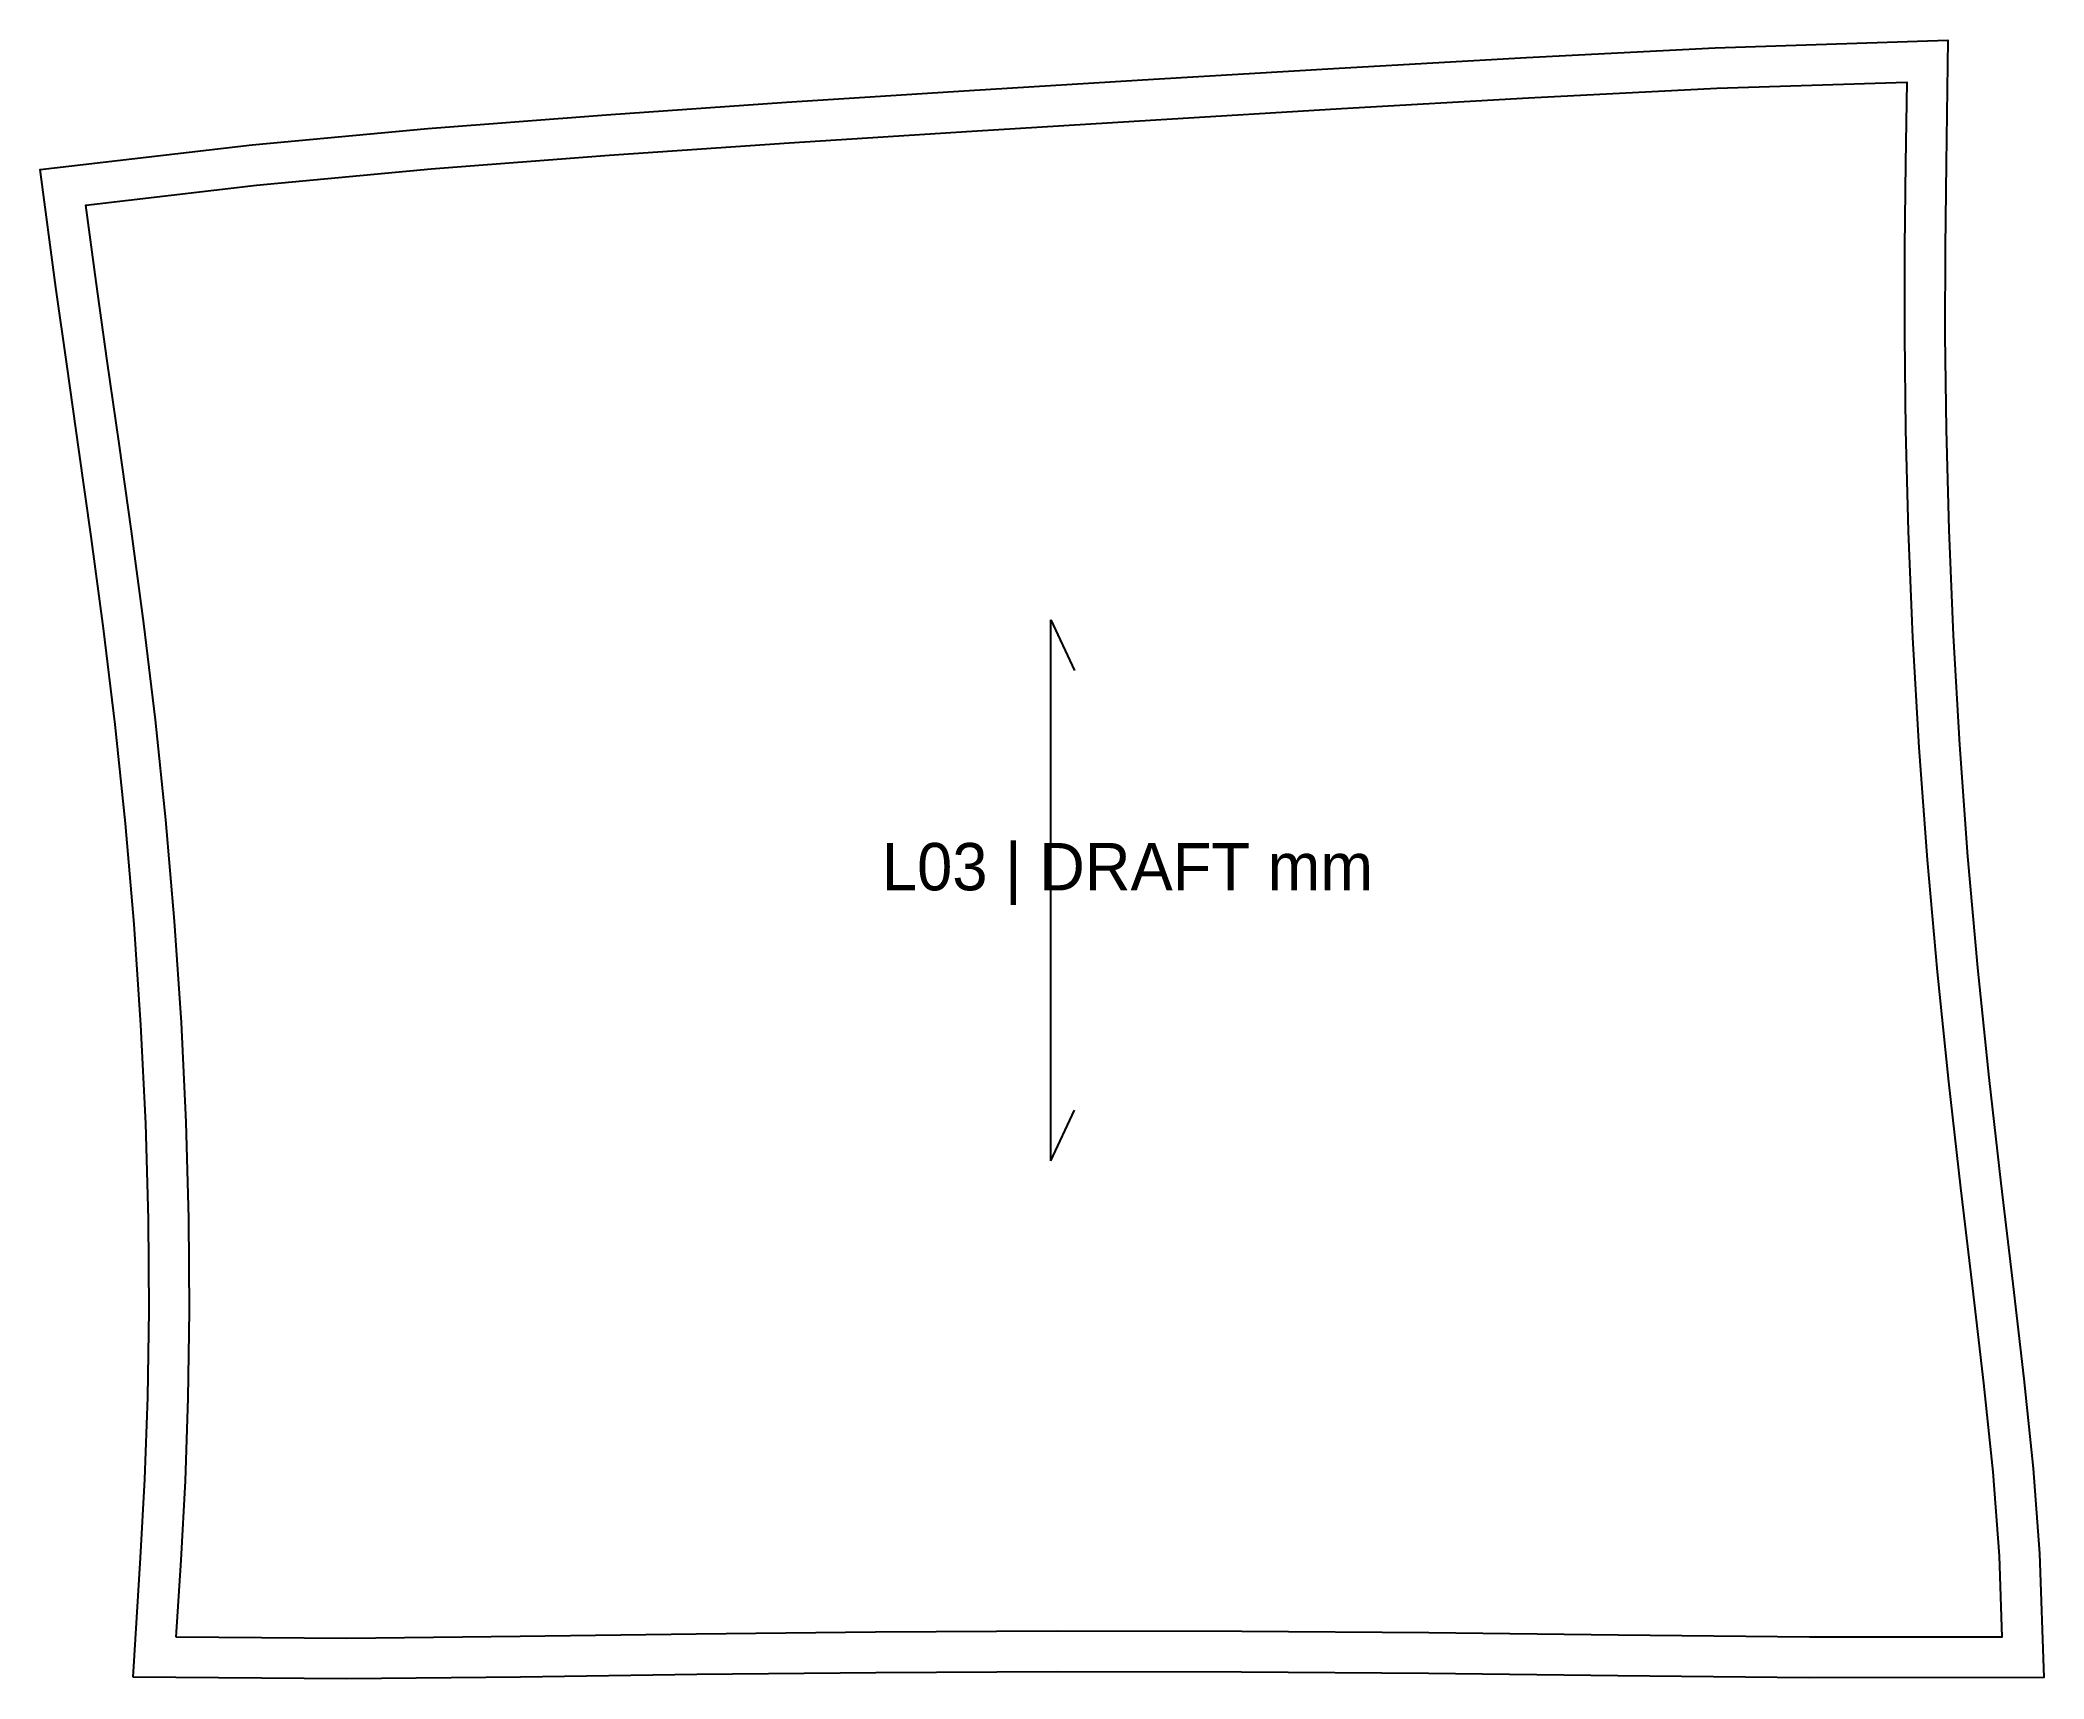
# Model space of a CAD drawing. Header units: millimetres. Extents: x -14 to 579, y -12 to 473.
import ezdxf

# ---------------------------------------------------------------- set-up
doc = ezdxf.new("R2010")
doc.units = ezdxf.units.MM
for name, color, linetype in [('CUT', 7, 'Continuous'), ('GRAIN', 1, 'Continuous'), ('LABEL', 7, 'Continuous'), ('SEW', 3, 'Continuous')]:
    doc.layers.add(name, color=color, linetype=linetype)

msp = doc.modelspace()

# ---------------------------------------------------------------- linework, layer by layer
at = {"layer": 'CUT'}
msp.add_lwpolyline([(14.01, -11.53), (16.23, 23.86), (17.47, 47.07), (18.33, 71.31), (18.71, 96.92), (18.52, 123.96), (17.74, 152.26), (16.34, 181.5), (14.32, 211.24), (11.74, 240.99), (8.68, 270.28), (5.26, 298.68), (1.63, 325.86), (-2.02, 351.67), (-5.55, 376.15), (-8.84, 399.55), (-13.52, 434.4), (49.26, 441.78), (101.19, 446.58), (153.93, 450.65), (207.35, 454.31), (261.34, 457.77), (315.84, 461.13), (370.8, 464.42), (426.19, 467.6), (482.06, 470.45), (550.88, 472.72), (550.38, 436.19), (550.08, 411.5), (550.03, 385.42), (550.34, 357.56), (551.13, 327.9), (552.44, 296.66), (554.31, 264.27), (556.74, 231.28), (559.66, 198.29), (562.98, 165.9), (566.53, 134.62), (570.08, 104.85), (573.38, 76.76), (576.12, 50.27), (578.02, 25.05), (579.3, -11.61), (509.87, -11.68), (453.23, -11.09), (397.25, -10.42), (341.96, -9.99), (287.43, -9.89), (233.69, -10.16), (180.77, -10.73), (128.66, -11.45), (77.26, -12), (14.01, -11.53)], close=True, dxfattribs=at)
at = {"layer": 'GRAIN'}
for p, q in [((285.54, 141.24), (285.54, 301.24)), ((285.54, 301.24), (292.54, 286.24)), ((285.54, 141.24), (292.54, 156.24))]:
    msp.add_line(p, q, dxfattribs=at)
at = {"layer": 'SEW'}
msp.add_lwpolyline([(26.78, 0.37), (28.21, 23.17), (29.46, 46.54), (30.33, 71.01), (30.71, 96.88), (30.52, 124.17), (29.73, 152.71), (28.32, 182.19), (26.29, 212.16), (23.69, 242.14), (20.6, 271.62), (17.16, 300.19), (13.52, 327.49), (9.86, 353.37), (6.33, 377.84), (3.05, 401.19), (0, 423.91), (50.52, 429.84), (102.2, 434.63), (154.8, 438.68), (208.14, 442.34), (262.09, 445.79), (316.57, 449.15), (371.5, 452.44), (426.84, 455.62), (482.56, 458.46), (538.71, 460.31), (538.38, 436.35), (538.08, 411.58), (538.03, 385.36), (538.35, 357.34), (539.13, 327.49), (540.45, 296.06), (542.34, 263.49), (544.77, 230.31), (547.71, 197.15), (551.05, 164.61), (554.61, 133.24), (558.17, 103.44), (561.45, 75.44), (564.16, 49.2), (566.03, 24.39), (566.87, 0.37), (509.93, 0.32), (453.37, 0.91), (397.37, 1.58), (342.02, 2.01), (287.41, 2.11), (233.6, 1.84), (180.62, 1.27), (128.51, 0.55), (77.24, 0)], close=True, dxfattribs=at)

# ---------------------------------------------------------------- texts
at = {"layer": 'LABEL'}
msp.add_text('L03 | DRAFT mm', height=14, dxfattribs=at).set_placement((235.54, 221.24))

doc.saveas('drawing.dxf')
